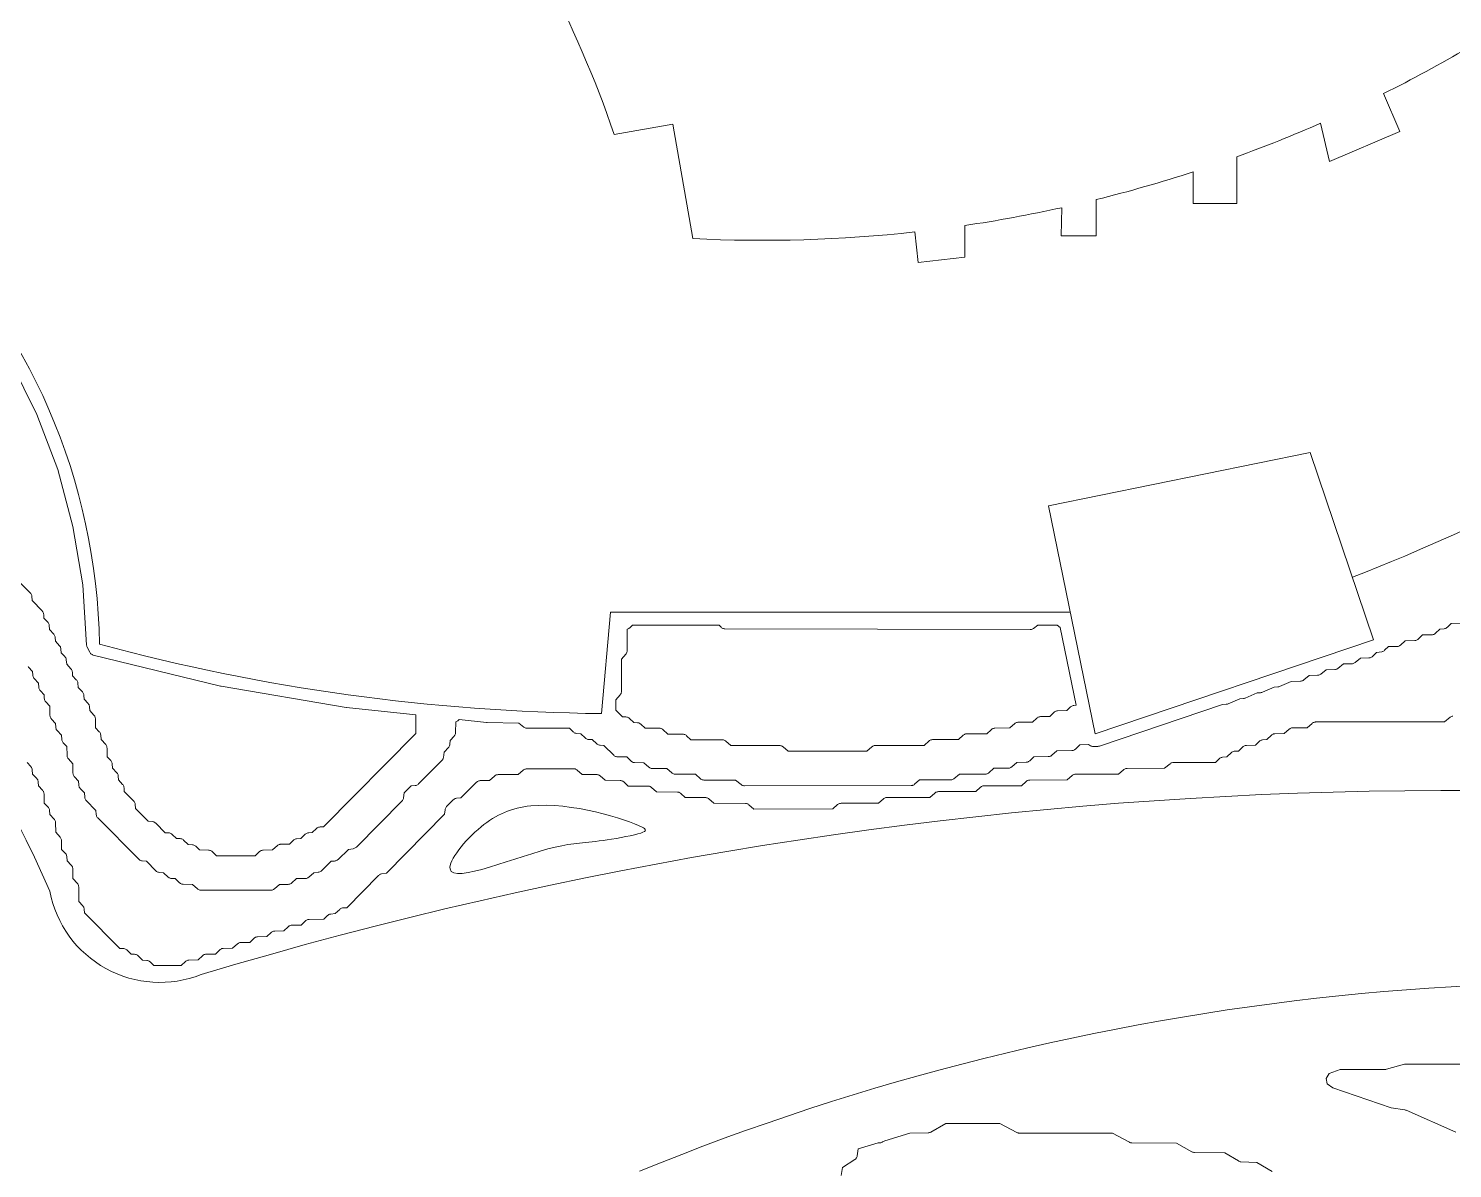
# Model space of a CAD drawing. Header units: inches. Extents: x 36 to 190, y -75 to 56.
# Drawn here: x 160.81 to 167.42, y 30.96 to 36.25 of the extents above; entities that cross this region are included whole.
import ezdxf

# ---------------------------------------------------------------- set-up
doc = ezdxf.new("R2010")
doc.units = ezdxf.units.IN
for name, color, linetype, lineweight in [('01_ORIGINAL_CAD', 7, 'CONTINUOUS', 20), ('02_APPROVED_PDF_OUTLINES', 7, 'CONTINUOUS', 15), ('03_ADDED_AREAS_SAME_COMPOSITION', 7, 'CONTINUOUS', 15)]:
    doc.layers.add(name, color=color, linetype=linetype, lineweight=lineweight)

# ---------------------------------------------------------------- blocks, each defined once
blk = doc.blocks.new('03_STARFISH')
at = {"layer": '01_ORIGINAL_CAD'}
for points in [[(59.9983, 35.3223), (60.235, 35.0586), (61.8312, 36.8162), (61.9333, 37.4176, -0.214593), (63.5216, 35.6018, 0.212382), (64.1876, 33.5175, -0.642649), (62.1657, 32.1496, 0.132984), (51.6147, 31.858, -0.471407), (50.9129, 32.2446)], [(57.4962, 36.1619, -0.017305), (57.1045, 35.9487, -0.017305)], [(54.9286, 35.3065, -0.040089), (53.8973, 35.2756), (53.8052, 35.8063)], [(56.8117, 35.8113, -0.016254), (56.4229, 35.6554, -0.016254)], [(56.2206, 35.5856, -0.018166), (55.7705, 35.4566, -0.018166)], [(50.2735, 35.4003, -0.198705), (51.1432, 33.3921, 0.063223), (53.4732, 33.0698)], [(55.6105, 35.4191, -0.017778), (55.1599, 35.3363, -0.017778)], [(56.9594, 33.703, 0.056142), (58.8111, 34.6734)], [(53.6498, 30.945, -0.14301), (60.2429, 31.6303, -0.286424), (65.3601, 28.4306), (66.4807, 23.8898, -0.272091), (64.8996, 18.9541), (63.6613, 17.5325)]]:
    blk.add_lwpolyline(points, format="xyb", dxfattribs=at)
for points in [[(56.8117, 35.8113), (56.8528, 35.6336), (57.1795, 35.7726), (57.1045, 35.9487)], [(53.8052, 35.8063), (53.533, 35.7591)], [(53.8052, 35.8063), (53.8052, 35.8063)], [(56.2206, 35.5856), (56.2206, 35.4387), (56.4229, 35.4387), (56.4229, 35.6554)], [(55.6105, 35.4191), (55.6079, 35.2876), (55.7705, 35.2876), (55.7705, 35.4566)], [(54.9286, 35.3065), (54.9443, 35.1648), (55.1599, 35.189), (55.1599, 35.3363)], [(53.5155, 33.5403), (53.4732, 33.0698)], [(53.5155, 33.5403), (55.6505, 33.5403)]]:
    blk.add_lwpolyline(points, dxfattribs=at)
blk.add_lwpolyline([(55.5495, 34.0342), (56.7635, 34.2825), (57.0577, 33.4124), (55.766, 32.9757)], close=True, dxfattribs=at)
for centre, radius, start, end in [((48.3626, 33.9743), 5.4698, 19.0436, 27.66091), ((44.9959, 29.643), 6.4637, 23.73402, 72.54294)]:
    blk.add_arc(centre, radius, start, end, dxfattribs=at)
at = {"layer": '02_APPROVED_PDF_OUTLINES'}
for points in [[(50.8111, 33.2886), (50.8133, 33.2859), (50.8325, 33.2653), (50.8333, 33.2482), (50.8337, 33.2447), (50.8346, 33.2413), (50.8359, 33.238), (50.8378, 33.235), (50.84, 33.2322), (50.8596, 33.2112), (50.8614, 33.1909), (50.8619, 33.1875), (50.8629, 33.1842), (50.8643, 33.1811), (50.8662, 33.1782), (50.8684, 33.1756), (50.8858, 33.1577), (50.8866, 33.1409), (50.887, 33.1373), (50.8879, 33.1339), (50.8892, 33.1307), (50.891, 33.1276), (50.8933, 33.1249), (50.9122, 33.1046), (50.9132, 33.0609), (50.9135, 33.0579), (50.9141, 33.0549), (50.9151, 33.052), (50.9164, 33.0493), (50.918, 33.0467), (50.92, 33.0444), (50.9391, 33.0239), (50.9399, 33.0067), (50.9403, 33.0032), (50.9412, 32.9998), (50.9426, 32.9965), (50.9444, 32.9935), (50.9466, 32.9907), (50.9662, 32.9698), (50.968, 32.9494), (50.9685, 32.946), (50.9695, 32.9427), (50.9709, 32.9396), (50.9728, 32.9367), (50.975, 32.9341), (50.9921, 32.9166), (50.9924, 32.8762), (50.9927, 32.8727), (50.9934, 32.8692), (50.9947, 32.8659), (50.9964, 32.8628), (50.9986, 32.86), (51.0189, 32.8367), (51.0199, 32.7926), (51.0202, 32.7895), (51.0208, 32.7866), (51.0218, 32.7837), (51.0231, 32.781), (51.0247, 32.7784), (51.0267, 32.7761), (51.0458, 32.7555), (51.0466, 32.7384), (51.047, 32.7349), (51.0479, 32.7314), (51.0493, 32.7282), (51.0511, 32.7252), (51.0533, 32.7224), (51.0729, 32.7014), (51.0747, 32.6811), (51.0752, 32.6777), (51.0762, 32.6744), (51.0777, 32.6712), (51.0795, 32.6683), (51.0818, 32.6657), (51.1262, 32.6206), (51.1279, 32.6006), (51.1285, 32.5972), (51.1295, 32.5938), (51.1309, 32.5907), (51.1328, 32.5878), (51.1351, 32.5852), (51.3254, 32.3933), (51.328, 32.391), (51.3309, 32.389), (51.3341, 32.3876), (51.3375, 32.3865), (51.3409, 32.386), (51.3605, 32.3842), (51.4052, 32.3396), (51.4078, 32.3373), (51.4107, 32.3354), (51.4139, 32.3339), (51.4172, 32.3329), (51.4207, 32.3324), (51.4406, 32.3306), (51.4614, 32.3109), (51.4642, 32.3086), (51.4672, 32.3068), (51.4705, 32.3054), (51.474, 32.3045), (51.4775, 32.3041), (51.4942, 32.3034), (51.5145, 32.2841), (51.5169, 32.2821), (51.5195, 32.2805), (51.5222, 32.2791), (51.5251, 32.2781), (51.5282, 32.2775), (51.5312, 32.2773), (51.5746, 32.2763), (51.5977, 32.2559), (51.6001, 32.254), (51.6026, 32.2525), (51.6054, 32.2512), (51.6083, 32.2503), (51.6113, 32.2498), (51.6143, 32.2496), (51.9387, 32.2499), (51.9417, 32.25), (51.9447, 32.2506), (51.9476, 32.2515), (51.9504, 32.2527), (51.9529, 32.2543), (51.9553, 32.2562), (51.9781, 32.2765), (52.0184, 32.2768), (52.0214, 32.277), (52.0244, 32.2775), (52.0272, 32.2784), (52.03, 32.2797), (52.0325, 32.2812), (52.0349, 32.2831), (52.0577, 32.3034), (52.098, 32.3037), (52.101, 32.3039), (52.104, 32.3044), (52.1068, 32.3053), (52.1096, 32.3066), (52.1121, 32.3081), (52.1145, 32.31), (52.1381, 32.3311), (52.1586, 32.3329), (52.162, 32.3335), (52.1653, 32.3345), (52.1685, 32.336), (52.1714, 32.3379), (52.1741, 32.3402), (52.2181, 32.3844), (52.2344, 32.3852), (52.2374, 32.3855), (52.2404, 32.3862), (52.2432, 32.3872), (52.246, 32.3886), (52.2485, 32.3903), (52.2508, 32.3923), (52.2984, 32.4391), (52.3212, 32.4424), (52.3244, 32.4431), (52.3275, 32.4442), (52.3304, 32.4457), (52.333, 32.4475), (52.3355, 32.4496), (52.5474, 32.6645), (52.5495, 32.6669), (52.5513, 32.6696), (52.5527, 32.6725), (52.5537, 32.6755), (52.5544, 32.6787), (52.5575, 32.7017), (52.5895, 32.7341), (52.6091, 32.7359), (52.6125, 32.7364), (52.6159, 32.7374), (52.619, 32.7389), (52.6219, 32.7409), (52.6246, 32.7432), (52.7328, 32.8525), (52.7349, 32.8549), (52.7367, 32.8576), (52.7382, 32.8605), (52.7392, 32.8635), (52.7398, 32.8667), (52.743, 32.8901), (52.763, 32.9116), (52.7652, 32.9144), (52.7671, 32.9174), (52.7684, 32.9207), (52.7693, 32.9241), (52.7697, 32.9276), (52.7704, 32.9448), (52.7895, 32.9653), (52.7914, 32.9677), (52.7931, 32.9703), (52.7944, 32.973), (52.7953, 32.9759), (52.7959, 32.9789), (52.7962, 32.982), (52.7968, 33.0309), (52.7977, 33.0311), (52.8007, 33.0324), (52.8036, 33.0341), (52.8062, 33.0362), (52.8129, 33.0422), (52.9403, 33.0288), (52.9425, 33.0287), (53.09, 33.0259), (53.1132, 33.0074), (53.116, 33.0055), (53.119, 33.004), (53.1222, 33.0029), (53.1255, 33.0022), (53.1288, 33.002), (53.3246, 33.0021), (53.3418, 32.9851), (53.3444, 32.9829), (53.3473, 32.981), (53.3504, 32.9795), (53.3537, 32.9785), (53.3572, 32.978), (53.3772, 32.9762), (53.3979, 32.9565), (53.4007, 32.9543), (53.4037, 32.9524), (53.407, 32.951), (53.4105, 32.9501), (53.414, 32.9497), (53.4308, 32.949), (53.4511, 32.9297), (53.4538, 32.9275), (53.4569, 32.9256), (53.4602, 32.9242), (53.4636, 32.9233), (53.4672, 32.9229), (53.4837, 32.9222), (53.5305, 32.8764), (53.5329, 32.8743), (53.5355, 32.8726), (53.5383, 32.8712), (53.5413, 32.8702), (53.5443, 32.8695), (53.5475, 32.8693), (53.5904, 32.8683), (53.6105, 32.8493), (53.6128, 32.8474), (53.6154, 32.8457), (53.6182, 32.8443), (53.6211, 32.8434), (53.6241, 32.8427), (53.6271, 32.8425), (53.6706, 32.8416), (53.6936, 32.8211), (53.696, 32.8193), (53.6985, 32.8177), (53.7013, 32.8165), (53.7042, 32.8156), (53.7071, 32.815), (53.7101, 32.8148), (53.777, 32.8146), (53.7998, 32.7944), (53.8022, 32.7925), (53.8048, 32.7909), (53.8075, 32.7897), (53.8104, 32.7888), (53.8134, 32.7883), (53.8164, 32.7881), (53.9098, 32.7879), (53.9326, 32.7676), (53.935, 32.7658), (53.9376, 32.7642), (53.9403, 32.763), (53.9432, 32.7621), (53.9461, 32.7615), (53.9492, 32.7613), (54.0962, 32.7612), (54.1222, 32.74), (54.125, 32.738), (54.128, 32.7364), (54.1313, 32.7353), (54.1346, 32.7346), (54.138, 32.7343), (54.9108, 32.7352), (54.9138, 32.7354), (54.9168, 32.7359), (54.9196, 32.7369), (54.9224, 32.7381), (54.925, 32.7397), (54.9274, 32.7415), (54.9501, 32.7618), (55.0936, 32.7619), (55.097, 32.7621), (55.1003, 32.7628), (55.1036, 32.764), (55.1066, 32.7656), (55.1094, 32.7676), (55.1353, 32.7888), (55.2558, 32.7891), (55.2588, 32.7893), (55.2618, 32.7899), (55.2646, 32.7908), (55.2674, 32.792), (55.27, 32.7936), (55.2723, 32.7955), (55.2951, 32.8158), (55.3619, 32.8161), (55.3649, 32.8163), (55.3679, 32.8168), (55.3708, 32.8177), (55.3735, 32.819), (55.3761, 32.8205), (55.3785, 32.8224), (55.4014, 32.8429), (55.4448, 32.8438), (55.4479, 32.8441), (55.4509, 32.8447), (55.4538, 32.8457), (55.4566, 32.8471), (55.4591, 32.8488), (55.4615, 32.8507), (55.4813, 32.8696), (55.5477, 32.8699), (55.5507, 32.8701), (55.5536, 32.8706), (55.5565, 32.8715), (55.5592, 32.8728), (55.5618, 32.8744), (55.5642, 32.8762), (55.587, 32.8966), (55.6569, 32.8977), (55.66, 32.8979), (55.663, 32.8985), (55.666, 32.8995), (55.6688, 32.9009), (55.6714, 32.9026), (55.6737, 32.9046), (55.6942, 32.924), (55.7338, 32.9267), (55.7434, 32.9207), (55.7466, 32.919), (55.7501, 32.9178), (55.7536, 32.9172), (55.7573, 32.917), (55.7779, 32.9175), (55.7816, 32.9179), (55.7852, 32.9189), (56.3564, 33.112), (56.3742, 33.113), (56.3771, 33.1133), (56.3801, 33.114), (56.3829, 33.1151), (56.4371, 33.1389), (56.4538, 33.1399), (56.4567, 33.1402), (56.4596, 33.1409), (56.4624, 33.142), (56.5167, 33.1658), (56.5333, 33.1668), (56.5363, 33.1671), (56.5392, 33.1678), (56.542, 33.1689), (56.5962, 33.1927), (56.6129, 33.1937), (56.6159, 33.194), (56.6188, 33.1947), (56.6216, 33.1958), (56.6754, 33.2195), (56.7183, 33.2206), (56.7215, 33.2209), (56.7247, 33.2216), (56.7278, 33.2227), (56.7307, 33.2242), (56.7334, 33.2261), (56.7585, 33.2465), (56.7979, 33.2475), (56.8011, 33.2478), (56.8043, 33.2485), (56.8074, 33.2496), (56.8103, 33.2511), (56.813, 33.253), (56.8381, 33.2734), (56.8774, 33.2744), (56.8807, 33.2747), (56.8839, 33.2754), (56.887, 33.2765), (56.8899, 33.278), (56.8926, 33.2799), (56.9177, 33.3003), (56.957, 33.3013), (56.9603, 33.3016), (56.9635, 33.3023), (56.9666, 33.3034), (56.9695, 33.3049), (56.9722, 33.3068), (56.9972, 33.3272), (57.0366, 33.3282), (57.0396, 33.3284), (57.0426, 33.3291), (57.0455, 33.33), (57.0483, 33.3314), (57.0508, 33.333), (57.0532, 33.335), (57.0722, 33.353), (57.0956, 33.3568), (57.0986, 33.3574), (57.1016, 33.3585), (57.1043, 33.3599), (57.1069, 33.3617), (57.1093, 33.3637), (57.1264, 33.3808), (57.1659, 33.3811), (57.1689, 33.3813), (57.1719, 33.3818), (57.1747, 33.3827), (57.1775, 33.384), (57.18, 33.3855), (57.1824, 33.3874), (57.2053, 33.4078), (57.2488, 33.4088), (57.2518, 33.4091), (57.2548, 33.4097), (57.2577, 33.4107), (57.2605, 33.4121), (57.2631, 33.4137), (57.2654, 33.4157), (57.2854, 33.4348), (57.3283, 33.4357), (57.3314, 33.436), (57.3344, 33.4366), (57.3373, 33.4376), (57.3401, 33.439), (57.3427, 33.4406), (57.345, 33.4426), (57.3657, 33.4623), (57.3857, 33.4641), (57.3891, 33.4647), (57.3924, 33.4657), (57.3955, 33.4672), (57.3984, 33.469), (57.4011, 33.4713), (57.4183, 33.4885), (57.461, 33.4895)], [(57.4256, 33.0581), (57.4222, 33.0574), (57.419, 33.0563), (57.4159, 33.0547), (57.4132, 33.0527), (57.3873, 33.0315), (56.789, 33.0308), (56.786, 33.0306), (56.783, 33.03), (56.7801, 33.0291), (56.7774, 33.0279), (56.7748, 33.0263), (56.7724, 33.0244), (56.7497, 33.0041), (56.6828, 33.0038), (56.6798, 33.0036), (56.6768, 33.0031), (56.674, 33.0022), (56.6712, 33.0009), (56.6687, 32.9994), (56.6663, 32.9975), (56.6433, 32.977), (56.5999, 32.9761), (56.5969, 32.9758), (56.5939, 32.9752), (56.591, 32.9742), (56.5882, 32.9728), (56.5856, 32.9711), (56.5833, 32.9692), (56.5626, 32.9495), (56.5426, 32.9477), (56.5392, 32.9471), (56.5359, 32.9461), (56.5327, 32.9446), (56.5298, 32.9428), (56.5272, 32.9405), (56.5099, 32.9232), (56.4673, 32.9223), (56.4643, 32.922), (56.4612, 32.9214), (56.4583, 32.9204), (56.4556, 32.919), (56.453, 32.9174), (56.4506, 32.9154), (56.4304, 32.8961), (56.4137, 32.8954), (56.4102, 32.895), (56.4067, 32.894), (56.4034, 32.8926), (56.4004, 32.8908), (56.3976, 32.8885), (56.3769, 32.8688), (56.357, 32.867), (56.3535, 32.8665), (56.3502, 32.8654), (56.3471, 32.864), (56.3442, 32.8621), (56.3416, 32.8598), (56.3245, 32.8428), (56.1287, 32.8427), (56.1253, 32.8424), (56.122, 32.8417), (56.1187, 32.8406), (56.1157, 32.839), (56.1129, 32.837), (56.087, 32.8158), (55.9134, 32.8154), (55.9104, 32.8152), (55.9074, 32.8146), (55.9046, 32.8137), (55.9018, 32.8125), (55.8992, 32.8109), (55.8969, 32.809), (55.8741, 32.7888), (55.6746, 32.7884), (55.6716, 32.7882), (55.6686, 32.7876), (55.6657, 32.7867), (55.663, 32.7855), (55.6604, 32.7839), (55.658, 32.782), (55.6353, 32.7618), (55.4623, 32.7614), (55.4593, 32.7612), (55.4563, 32.7606), (55.4534, 32.7597), (55.4507, 32.7585), (55.4481, 32.7569), (55.4457, 32.755), (55.423, 32.7348), (55.25, 32.7344), (55.247, 32.7342), (55.244, 32.7336), (55.2411, 32.7327), (55.2384, 32.7315), (55.2358, 32.7299), (55.2334, 32.728), (55.2107, 32.7078), (55.0377, 32.7074), (55.0347, 32.7072), (55.0317, 32.7066), (55.0288, 32.7057), (55.0261, 32.7045), (55.0235, 32.7029), (55.0211, 32.701), (54.9984, 32.6808), (54.7988, 32.6803), (54.7958, 32.6801), (54.7928, 32.6796), (54.79, 32.6787), (54.7872, 32.6774), (54.7846, 32.6759), (54.7823, 32.674), (54.7595, 32.6537), (54.5865, 32.6533), (54.5835, 32.6531), (54.5805, 32.6526), (54.5777, 32.6517), (54.5749, 32.6504), (54.5723, 32.6489), (54.5699, 32.647), (54.5472, 32.6268), (54.1806, 32.6265), (54.1578, 32.6467), (54.1554, 32.6486), (54.1529, 32.6501), (54.1501, 32.6514), (54.1472, 32.6523), (54.1443, 32.6528), (54.1413, 32.653), (53.9948, 32.6532), (53.972, 32.6734), (53.9696, 32.6753), (53.967, 32.6768), (53.9643, 32.6781), (53.9614, 32.679), (53.9584, 32.6795), (53.9554, 32.6797), (53.8625, 32.6799), (53.8426, 32.6987), (53.8402, 32.7007), (53.8376, 32.7024), (53.8348, 32.7038), (53.8318, 32.7047), (53.8288, 32.7054), (53.8257, 32.7056), (53.7293, 32.7066), (53.7064, 32.7269), (53.704, 32.7288), (53.7015, 32.7303), (53.6987, 32.7316), (53.6958, 32.7325), (53.6929, 32.733), (53.6899, 32.7332), (53.5969, 32.7334), (53.5771, 32.7522), (53.5747, 32.7542), (53.5721, 32.7559), (53.5693, 32.7572), (53.5664, 32.7582), (53.5633, 32.7588), (53.5602, 32.7591), (53.4904, 32.76), (53.4674, 32.7804), (53.465, 32.7822), (53.4625, 32.7838), (53.4597, 32.785), (53.4569, 32.7859), (53.4539, 32.7865), (53.4509, 32.7867), (53.384, 32.7869), (53.3612, 32.8072), (53.3588, 32.809), (53.3562, 32.8106), (53.3535, 32.8118), (53.3506, 32.8127), (53.3476, 32.8133), (53.3446, 32.8134), (53.1263, 32.8133), (53.1233, 32.8131), (53.1203, 32.8125), (53.1174, 32.8116), (53.1147, 32.8104), (53.1121, 32.8088), (53.1097, 32.8069), (53.087, 32.7867), (52.9936, 32.7863), (52.9906, 32.7862), (52.9876, 32.7856), (52.9847, 32.7847), (52.982, 32.7834), (52.9794, 32.7819), (52.977, 32.78), (52.9541, 32.7596), (52.9107, 32.7586), (52.9075, 32.7583), (52.9044, 32.7576), (52.9015, 32.7566), (52.8986, 32.7552), (52.896, 32.7534), (52.8936, 32.7513), (52.8201, 32.6782), (52.8004, 32.6765), (52.7969, 32.6759), (52.7936, 32.6749), (52.7904, 32.6734), (52.7875, 32.6714), (52.7848, 32.6691), (52.7542, 32.6381), (52.752, 32.6355), (52.7501, 32.6325), (52.7486, 32.6294), (52.7476, 32.6261), (52.7471, 32.6226), (52.7454, 32.6027), (52.475, 32.3285), (52.4523, 32.3252), (52.4492, 32.3246), (52.4461, 32.3235), (52.4432, 32.322), (52.4406, 32.3202), (52.4381, 32.3181), (52.2905, 32.1683), (52.2742, 32.1676), (52.2706, 32.1672), (52.2672, 32.1663), (52.2639, 32.1649), (52.2608, 32.163), (52.2581, 32.1607), (52.2374, 32.141), (52.2174, 32.1392), (52.214, 32.1387), (52.2107, 32.1377), (52.2075, 32.1362), (52.2046, 32.1343), (52.202, 32.132), (52.1848, 32.1149), (52.1158, 32.1138), (52.1127, 32.1136), (52.1096, 32.113), (52.1067, 32.112), (52.1039, 32.1106), (52.1013, 32.1089), (52.0989, 32.1069), (52.0789, 32.0879), (52.036, 32.0869), (52.0329, 32.0867), (52.0299, 32.086), (52.027, 32.085), (52.0243, 32.0837), (52.0217, 32.082), (52.0193, 32.08), (51.9993, 32.061), (51.9564, 32.06), (51.9534, 32.0598), (51.9503, 32.0591), (51.9474, 32.0581), (51.9447, 32.0568), (51.9421, 32.0551), (51.9397, 32.0531), (51.9198, 32.0341), (51.8768, 32.0331), (51.8738, 32.0329), (51.8708, 32.0322), (51.8679, 32.0312), (51.8651, 32.0299), (51.8625, 32.0282), (51.8602, 32.0262), (51.8404, 32.0074), (51.8005, 32.0071), (51.7975, 32.0069), (51.7945, 32.0063), (51.7917, 32.0054), (51.7889, 32.0042), (51.7864, 32.0026), (51.784, 32.0008), (51.7611, 31.9803), (51.7177, 31.9793), (51.7146, 31.9791), (51.7116, 31.9784), (51.7087, 31.9774), (51.7059, 31.9761), (51.7033, 31.9744), (51.701, 31.9724), (51.681, 31.9534), (51.6381, 31.9524), (51.635, 31.9522), (51.632, 31.9515), (51.6291, 31.9505), (51.6263, 31.9492), (51.6238, 31.9475), (51.6214, 31.9455), (51.6014, 31.9265), (51.5585, 31.9255), (51.5554, 31.9253), (51.5524, 31.9246), (51.5495, 31.9236), (51.5468, 31.9223), (51.5442, 31.9206), (51.5418, 31.9186), (51.5221, 31.8998), (51.3956, 31.8997), (51.3785, 31.9167), (51.3759, 31.919), (51.373, 31.9209), (51.3698, 31.9223), (51.3665, 31.9233), (51.3631, 31.9239), (51.3431, 31.9256), (51.3223, 31.9453), (51.3196, 31.9476), (51.3165, 31.9494), (51.3132, 31.9508), (51.3098, 31.9517), (51.3062, 31.9522), (51.2895, 31.9529), (51.2692, 31.9721), (51.2664, 31.9744), (51.2634, 31.9762), (51.2601, 31.9776), (51.2566, 31.9785), (51.2531, 31.979), (51.2368, 31.9797), (51.0731, 32.1448), (51.0723, 32.1615), (51.0719, 32.165), (51.071, 32.1684), (51.0696, 32.1717), (51.0678, 32.1747), (51.0656, 32.1775), (51.0468, 32.1976), (51.0464, 32.2651), (51.0462, 32.2687), (51.0454, 32.2721), (51.0441, 32.2755), (51.0424, 32.2786), (51.0402, 32.2814), (51.0199, 32.3047), (51.0189, 32.3488), (51.0186, 32.3518), (51.018, 32.3548), (51.017, 32.3577), (51.0157, 32.3604), (51.0141, 32.363), (51.0122, 32.3653), (50.9926, 32.3863), (50.9908, 32.4067), (50.9902, 32.4101), (50.9893, 32.4133), (50.9878, 32.4164), (50.986, 32.4193), (50.9838, 32.4219), (50.9667, 32.4394), (50.9664, 32.4798), (50.9661, 32.4834), (50.9653, 32.4868), (50.9641, 32.4901), (50.9624, 32.4932), (50.9602, 32.4961), (50.9399, 32.5193), (50.9388, 32.5635), (50.9386, 32.5665), (50.938, 32.5695), (50.937, 32.5723), (50.9357, 32.5751), (50.9341, 32.5776), (50.9321, 32.58), (50.9125, 32.601), (50.9107, 32.6213), (50.9102, 32.6247), (50.9092, 32.628), (50.9078, 32.6311), (50.9059, 32.634), (50.9037, 32.6366), (50.8865, 32.6543), (50.8855, 32.6976), (50.8852, 32.7007), (50.8846, 32.7036), (50.8837, 32.7065), (50.8823, 32.7092), (50.8807, 32.7118), (50.8788, 32.7141), (50.8596, 32.7347), (50.8588, 32.7518), (50.8584, 32.7554), (50.8575, 32.7588), (50.8562, 32.762), (50.8544, 32.765), (50.8521, 32.7678), (50.8325, 32.7888), (50.8307, 32.8092), (50.8302, 32.8125), (50.8292, 32.8158), (50.8278, 32.8189), (50.826, 32.8218), (50.8237, 32.8244), (50.8065, 32.8421)], [(50.7321, 34.7037), (50.8527, 34.4587), (50.9489, 34.2031), (51.0199, 33.9388), (51.0649, 33.6675), (51.0833, 33.3882), (51.0837, 33.3849), (51.0846, 33.3818), (51.0858, 33.3788), (51.0976, 33.3548), (51.0992, 33.3521), (51.101, 33.3496), (51.1032, 33.3473), (51.1056, 33.3454), (51.1083, 33.3438), (51.1111, 33.3425), (51.1141, 33.3415), (51.7054, 33.1976), (51.7071, 33.1973), (52.2879, 33.0981), (52.2895, 33.0979), (52.6109, 33.0637), (52.6111, 32.9775), (52.1836, 32.544), (52.1673, 32.5433), (52.1637, 32.5429), (52.1603, 32.5419), (52.157, 32.5405), (52.1539, 32.5387), (52.1512, 32.5364), (52.131, 32.5172), (52.1143, 32.5164), (52.1107, 32.516), (52.1072, 32.5151), (52.104, 32.5137), (52.1009, 32.5118), (52.0981, 32.5095), (52.0775, 32.4898), (52.0575, 32.488), (52.0541, 32.4875), (52.0508, 32.4865), (52.0476, 32.485), (52.0447, 32.4831), (52.0421, 32.4808), (52.025, 32.4638), (51.9854, 32.4635), (51.9824, 32.4633), (51.9795, 32.4627), (51.9766, 32.4618), (51.9739, 32.4606), (51.9713, 32.459), (51.969, 32.4572), (51.946, 32.4367), (51.9026, 32.4357), (51.8995, 32.4355), (51.8965, 32.4348), (51.8936, 32.4338), (51.8909, 32.4325), (51.8883, 32.4308), (51.8859, 32.4288), (51.8662, 32.41), (51.6863, 32.4099), (51.6665, 32.4287), (51.6641, 32.4307), (51.6616, 32.4323), (51.6588, 32.4337), (51.6559, 32.4347), (51.6529, 32.4353), (51.6498, 32.4355), (51.6072, 32.4365), (51.5898, 32.4537), (51.5872, 32.4559), (51.5843, 32.4578), (51.5812, 32.4593), (51.5778, 32.4603), (51.5744, 32.4608), (51.5544, 32.4626), (51.5337, 32.4823), (51.5309, 32.4845), (51.5279, 32.4864), (51.5246, 32.4878), (51.5211, 32.4887), (51.5176, 32.4891), (51.5008, 32.4898), (51.4805, 32.5091), (51.4778, 32.5113), (51.4747, 32.5132), (51.4714, 32.5146), (51.468, 32.5155), (51.4644, 32.5159), (51.4481, 32.5166), (51.4039, 32.5608), (51.4013, 32.5631), (51.3983, 32.565), (51.3952, 32.5665), (51.3918, 32.5675), (51.3884, 32.5681), (51.3688, 32.5698), (51.3106, 32.6285), (51.3089, 32.6485), (51.3083, 32.6519), (51.3073, 32.6552), (51.3059, 32.6583), (51.304, 32.6612), (51.3018, 32.6638), (51.2578, 32.7085), (51.2571, 32.7253), (51.2566, 32.7288), (51.2557, 32.7322), (51.2544, 32.7355), (51.2526, 32.7385), (51.2503, 32.7413), (51.2312, 32.7618), (51.2304, 32.779), (51.23, 32.7825), (51.2291, 32.7859), (51.2277, 32.7891), (51.2259, 32.7922), (51.2237, 32.7949), (51.2041, 32.8159), (51.2023, 32.8363), (51.2018, 32.8397), (51.2008, 32.8429), (51.1994, 32.846), (51.1975, 32.8489), (51.1953, 32.8515), (51.1782, 32.869), (51.1779, 32.9094), (51.1777, 32.913), (51.1769, 32.9164), (51.1756, 32.9197), (51.1739, 32.9228), (51.1717, 32.9257), (51.1508, 32.9496), (51.149, 32.9704), (51.1484, 32.9738), (51.1474, 32.9771), (51.146, 32.9802), (51.1442, 32.9831), (51.142, 32.9857), (51.1247, 33.0034), (51.1237, 33.0467), (51.1235, 33.0498), (51.1229, 33.0527), (51.1219, 33.0556), (51.1206, 33.0583), (51.1189, 33.0609), (51.117, 33.0632), (51.0978, 33.0838), (51.0971, 33.1009), (51.0967, 33.1045), (51.0958, 33.1079), (51.0944, 33.1111), (51.0926, 33.1141), (51.0904, 33.1169), (51.0712, 33.1374), (51.0704, 33.1546), (51.07, 33.1581), (51.0691, 33.1615), (51.0678, 33.1648), (51.0659, 33.1678), (51.0637, 33.1706), (51.0441, 33.1915), (51.0423, 33.2119), (51.0418, 33.2153), (51.0408, 33.2186), (51.0394, 33.2217), (51.0375, 33.2246), (51.0353, 33.2272), (51.0179, 33.2451), (51.0171, 33.2619), (51.0167, 33.2654), (51.0158, 33.2688), (51.0145, 33.2721), (51.0126, 33.2751), (51.0104, 33.2779), (50.9908, 33.2989), (50.989, 33.3192), (50.9885, 33.3226), (50.9875, 33.3259), (50.9861, 33.329), (50.9843, 33.3319), (50.982, 33.3345), (50.9646, 33.3524), (50.9638, 33.3692), (50.9634, 33.3728), (50.9625, 33.3762), (50.9612, 33.3794), (50.9594, 33.3824), (50.9571, 33.3852), (50.938, 33.4057), (50.9372, 33.4229), (50.9368, 33.4264), (50.9359, 33.4298), (50.9345, 33.4331), (50.9327, 33.4361), (50.9305, 33.4389), (50.9109, 33.4598), (50.9091, 33.4802), (50.9086, 33.4836), (50.9076, 33.4869), (50.9062, 33.49), (50.9043, 33.4929), (50.9021, 33.4955), (50.8846, 33.5134), (50.8839, 33.5302), (50.8836, 33.5332), (50.8829, 33.5361), (50.8819, 33.539), (50.8805, 33.5417), (50.8789, 33.5442), (50.8769, 33.5464), (50.831, 33.5942), (50.8292, 33.6144), (50.8287, 33.6178), (50.8277, 33.6211), (50.8262, 33.6242), (50.8244, 33.6271), (50.8221, 33.6297), (50.7782, 33.6744)]]:
    blk.add_lwpolyline(points, dxfattribs=at)
blk.add_lwpolyline([(53.5926, 33.4617), (53.594, 33.462), (53.5971, 33.463), (53.6, 33.4645), (53.6027, 33.4663), (53.6052, 33.4684), (53.6172, 33.4803), (54.0191, 33.4803), (54.0286, 33.4708), (54.031, 33.4686), (54.0337, 33.4668), (54.0367, 33.4653), (54.0398, 33.4643), (54.043, 33.4636), (54.0463, 33.4634), (55.4638, 33.46), (55.4671, 33.4602), (55.4703, 33.4609), (55.4734, 33.4619), (55.4764, 33.4634), (55.4791, 33.4652), (55.4987, 33.4803), (55.589, 33.4803), (55.6036, 33.4703), (55.6775, 33.1091), (55.6663, 33.1081), (55.6629, 33.1075), (55.6596, 33.1065), (55.6565, 33.105), (55.6536, 33.1031), (55.6509, 33.1009), (55.6337, 33.0836), (55.591, 33.0827), (55.588, 33.0824), (55.585, 33.0818), (55.5821, 33.0808), (55.5793, 33.0794), (55.5767, 33.0777), (55.5744, 33.0758), (55.5544, 33.0567), (55.5115, 33.0558), (55.5084, 33.0555), (55.5054, 33.0549), (55.5025, 33.0539), (55.4997, 33.0525), (55.4971, 33.0508), (55.4948, 33.0489), (55.475, 33.03), (55.4086, 33.0297), (55.4056, 33.0295), (55.4027, 33.029), (55.3998, 33.0281), (55.397, 33.0268), (55.3945, 33.0252), (55.3921, 33.0234), (55.3692, 33.003), (55.2994, 33.0019), (55.2963, 33.0017), (55.2933, 33.0011), (55.2903, 33.0001), (55.2875, 32.9987), (55.2849, 32.997), (55.2825, 32.995), (55.2628, 32.9762), (55.1699, 32.9759), (55.1668, 32.9757), (55.1639, 32.9751), (55.161, 32.9742), (55.1583, 32.973), (55.1557, 32.9714), (55.1533, 32.9695), (55.1306, 32.9493), (55.0107, 32.9489), (55.0076, 32.9487), (55.0047, 32.9482), (55.0018, 32.9472), (54.999, 32.946), (54.9965, 32.9444), (54.9941, 32.9426), (54.9714, 32.9223), (54.7453, 32.9219), (54.7423, 32.9217), (54.7393, 32.9211), (54.7364, 32.9202), (54.7337, 32.919), (54.7311, 32.9174), (54.7287, 32.9155), (54.706, 32.8953), (54.3394, 32.895), (54.3166, 32.9152), (54.3142, 32.9171), (54.3116, 32.9187), (54.3089, 32.9199), (54.306, 32.9208), (54.303, 32.9213), (54.3, 32.9215), (54.0739, 32.9216), (54.0511, 32.9419), (54.0487, 32.9437), (54.0461, 32.9453), (54.0434, 32.9465), (54.0405, 32.9474), (54.0375, 32.948), (54.0345, 32.9482), (53.8885, 32.9483), (53.8687, 32.9672), (53.8663, 32.9691), (53.8637, 32.9708), (53.8609, 32.9722), (53.8579, 32.9732), (53.8549, 32.9738), (53.8518, 32.974), (53.7819, 32.975), (53.759, 32.9953), (53.7566, 32.9972), (53.754, 32.9987), (53.7513, 33), (53.7484, 33.0009), (53.7455, 33.0014), (53.7425, 33.0016), (53.6761, 33.0018), (53.6562, 33.0207), (53.6534, 33.0229), (53.6504, 33.0248), (53.6471, 33.0262), (53.6436, 33.0271), (53.6401, 33.0275), (53.6234, 33.0282), (53.6031, 33.0475), (53.6003, 33.0497), (53.5972, 33.0516), (53.5939, 33.053), (53.5905, 33.0539), (53.5869, 33.0543), (53.5707, 33.055), (53.5403, 33.0856), (53.5402, 33.1341), (53.5603, 33.1572), (53.5624, 33.1601), (53.5641, 33.1632), (53.5654, 33.1665), (53.5662, 33.17), (53.5664, 33.1736), (53.5664, 33.322), (53.5865, 33.3451), (53.5886, 33.3479), (53.5903, 33.3511), (53.5916, 33.3544), (53.5923, 33.3579), (53.5926, 33.3615)], close=True, dxfattribs=at)
blk.add_open_spline([(52.7703, 32.3482), (52.7637, 32.3861), (52.8377, 32.481), (52.9146, 32.544), (52.9845, 32.6013), (53.0567, 32.6324), (53.1452, 32.6413), (53.331, 32.66), (53.5888, 32.5811), (53.6618, 32.5426), (53.6806, 32.5326), (53.6872, 32.5253), (53.6561, 32.5152), (53.6247, 32.5049), (53.5549, 32.4916), (53.4992, 32.4833), (53.3969, 32.4681), (53.3426, 32.4697), (53.2586, 32.4499), (53.0845, 32.409), (52.7828, 32.2764), (52.7703, 32.3482)], degree=3, knots=[0, 0, 0, 0, 0.131424, 0.131424, 0.131424, 0.250709, 0.250709, 0.250709, 0.500958, 0.500958, 0.500958, 0.565571, 0.565571, 0.565571, 0.630904, 0.630904, 0.630904, 0.751068, 0.751068, 0.751068, 1, 1, 1, 1], dxfattribs=at)
at = {"layer": '03_ADDED_AREAS_SAME_COMPOSITION'}
for points in [[(57.4393, 31.1255), (57.2089, 31.2277), (57.2057, 31.2289), (57.2023, 31.2296), (57.1391, 31.2386), (56.8689, 31.3322), (56.842, 31.3502), (56.8371, 31.3749), (56.8524, 31.3979), (56.9024, 31.4174), (57.111, 31.4175), (57.1145, 31.4178), (57.1179, 31.4185), (57.2013, 31.4424), (57.536, 31.4425)], [(54.5867, 30.9249), (54.5919, 30.9628), (54.6495, 30.9988), (54.652, 31.0006), (54.6543, 31.0027), (54.6563, 31.0051), (54.658, 31.0077), (54.6594, 31.0105), (54.6604, 31.0135), (54.661, 31.0166), (54.6654, 31.0484), (54.7583, 31.0769), (54.767, 31.0772), (54.7701, 31.0774), (54.7731, 31.0781), (54.776, 31.0791), (54.7788, 31.0805), (54.7889, 31.0864), (54.9043, 31.1219), (54.9904, 31.1231), (54.9936, 31.1233), (54.9967, 31.124), (54.9997, 31.125), (55.0026, 31.1264), (55.0726, 31.1669), (55.3229, 31.167), (55.4014, 31.1248), (55.4042, 31.1235), (55.4072, 31.1225), (55.4102, 31.122), (55.4133, 31.1218), (55.8454, 31.1215), (55.924, 31.0792), (55.9267, 31.0779), (55.9297, 31.077), (55.9327, 31.0764), (55.9358, 31.0762), (56.1437, 31.0758), (56.214, 31.0353), (56.2169, 31.0339), (56.2199, 31.0329), (56.223, 31.0323), (56.2262, 31.032), (56.3673, 31.0302), (56.4303, 30.9923), (56.433, 30.9909), (56.4359, 30.9898), (56.4388, 30.9891), (56.4419, 30.9887), (56.5165, 30.9847), (56.5875, 30.9439)]]:
    blk.add_lwpolyline(points, dxfattribs=at)

msp = doc.modelspace()

# ---------------------------------------------------------------- block references
msp.add_blockref('03_STARFISH', (110, 0))

doc.saveas('drawing.dxf')
